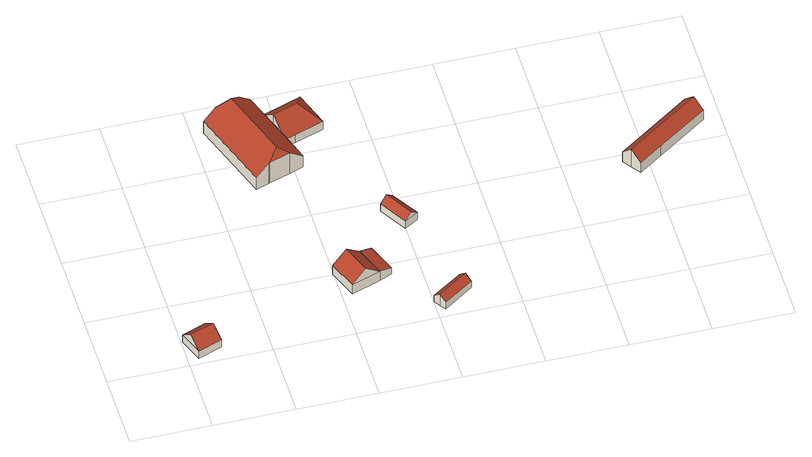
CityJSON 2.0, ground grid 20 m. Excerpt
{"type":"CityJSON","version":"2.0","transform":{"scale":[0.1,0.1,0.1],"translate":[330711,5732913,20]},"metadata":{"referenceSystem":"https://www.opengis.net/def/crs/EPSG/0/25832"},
"CityObjects":{
"building1":{"type":"Building","attributes":{"Geometrietyp2DReferenz":"3000","Gemeindeschluessel":"05170012","function":"31001_2720","roofType":"3100","measuredHeight":5.12},"address":[{"country":"Germany","locality":"Hamminkeln","thoroughfareNumber":"4","thoroughfareName":"Bislicherwald"}],"geometry":[{"type":"Solid","lod":"2","boundaries":[[[[0,1,2,3]],[[4,5,1,0]],[[6,7,5,4]],[[3,2,7,6]],[[0,8,4]],[[6,9,3]],[[3,9,8,0]],[[4,8,9,6]],[[1,5,7,2]]]],"semantics":{"surfaces":[{"type":"WallSurface"},{"type":"RoofSurface"},{"type":"GroundSurface"}],"values":[[0,0,0,0,0,0,1,1,2]]}}]},
"building2":{"type":"Building","attributes":{"Geometrietyp2DReferenz":"3000","Gemeindeschluessel":"05170012","function":"31001_2720","roofType":"3100","measuredHeight":6.05},"address":[{"country":"Germany","locality":"Hamminkeln","thoroughfareNumber":"4","thoroughfareName":"Bislicherwald"}],"geometry":[{"type":"Solid","lod":"2","boundaries":[[[[10,11,12,13]],[[14,15,11,10]],[[16,17,15,14]],[[13,12,17,16]],[[10,18,14]],[[16,19,13]],[[13,19,18,10]],[[14,18,19,16]],[[11,15,17,12]]]],"semantics":{"surfaces":[{"type":"WallSurface"},{"type":"RoofSurface"},{"type":"GroundSurface"}],"values":[[0,0,0,0,0,0,1,1,2]]}}]},
"building3":{"type":"Building","attributes":{"Geometrietyp2DReferenz":"3000","Gemeindeschluessel":"05170012","function":"31001_1010","roofType":"3300","measuredHeight":9.04},"address":[{"country":"Germany","locality":"Hamminkeln","thoroughfareNumber":"4a","thoroughfareName":"Bislicherwald"}],"geometry":[{"type":"Solid","lod":"2","boundaries":[[[[20,21,22,23]],[[24,25,21,20]],[[26,27,25,24]],[[28,29,27,26]],[[30,31,29,28]],[[32,33,31,30]],[[34,35,33,32]],[[36,37,35,34]],[[38,39,37,36]],[[40,41,39,38]],[[23,22,41,40]],[[42,32,30,28,26,24,43]],[[24,20,43]],[[43,20,23,40,38,36,34,42]],[[34,32,42]],[[21,25,27,29,31,33,35,37,39,41,22]]]],"semantics":{"surfaces":[{"type":"WallSurface"},{"type":"RoofSurface"},{"type":"GroundSurface"}],"values":[[0,0,0,0,0,0,0,0,0,0,0,1,1,1,1,2]]}}]},
"building4":{"type":"Building","attributes":{"Geometrietyp2DReferenz":"3000","Gemeindeschluessel":"05170012","function":"31001_2720","roofType":"2100","measuredHeight":3.13},"address":[{"country":"Germany","locality":"Hamminkeln","thoroughfareNumber":"4","thoroughfareName":"Bislicherwald"}],"geometry":[{"type":"Solid","lod":"2","boundaries":[[[[44,11,45,46]],[[47,12,11,44]],[[48,49,12,47]],[[46,45,49,48]],[[47,44,46,48]],[[11,12,49,45]]]],"semantics":{"surfaces":[{"type":"WallSurface"},{"type":"RoofSurface"},{"type":"GroundSurface"}],"values":[[0,0,0,0,1,2]]}}]},
"building5":{"type":"Building","attributes":{"Geometrietyp2DReferenz":"3000","Gemeindeschluessel":"05170012","function":"31001_1010","roofType":"5000","measuredHeight":6.92},"address":[{"country":"Germany","locality":"Hamminkeln","thoroughfareNumber":"4a","thoroughfareName":"Bislicherwald"}],"geometry":[{"type":"Solid","lod":"2","boundaries":[[[[50,51,52,53]],[[54,55,51,50]],[[56,57,55,54]],[[58,59,57,56]],[[60,61,59,58]],[[53,52,61,60]],[[50,53,60,58,62]],[[58,56,62]],[[56,54,50,62]],[[51,55,57,59,61,52]]]],"semantics":{"surfaces":[{"type":"WallSurface"},{"type":"RoofSurface"},{"type":"GroundSurface"}],"values":[[0,0,0,0,0,0,1,1,1,2]]}}]},
"building6":{"type":"Building","attributes":{"Geometrietyp2DReferenz":"3000","Gemeindeschluessel":"05170012","function":"31001_2723","roofType":"3100","measuredHeight":3.63},"address":[{"country":"Germany","locality":"Hamminkeln","thoroughfareNumber":"4","thoroughfareName":"Bislicherwald"}],"geometry":[{"type":"Solid","lod":"2","boundaries":[[[[63,64,65,66]],[[67,68,64,63]],[[69,70,68,67]],[[71,72,70,69]],[[73,74,72,71]],[[66,65,74,73]],[[73,71,69,66]],[[67,63,66,69]],[[64,68,70,72,74,65]]]],"semantics":{"surfaces":[{"type":"WallSurface"},{"type":"RoofSurface"},{"type":"GroundSurface"}],"values":[[0,0,0,0,0,0,1,1,2]]}}]},
"building7":{"type":"Building","attributes":{"Geometrietyp2DReferenz":"3000","Gemeindeschluessel":"05170012","function":"31001_2720","roofType":"3100","measuredHeight":4.03},"address":[{"country":"Germany","locality":"Hamminkeln","thoroughfareNumber":"4","thoroughfareName":"Bislicherwald"}],"geometry":[{"type":"Solid","lod":"2","boundaries":[[[[75,76,77,78]],[[79,80,76,75]],[[81,82,80,79]],[[78,77,82,81]],[[75,83,79]],[[81,84,78]],[[78,84,83,75]],[[79,83,84,81]],[[76,80,82,77]]]],"semantics":{"surfaces":[{"type":"WallSurface"},{"type":"RoofSurface"},{"type":"GroundSurface"}],"values":[[0,0,0,0,0,0,1,1,2]]}}]},
"building8":{"type":"Building","attributes":{"Geometrietyp2DReferenz":"3000","Gemeindeschluessel":"05170012","function":"31001_2720","roofType":"3100","measuredHeight":5.68},"address":[{"country":"Germany","locality":"Hamminkeln","thoroughfareNumber":"2","thoroughfareName":"Bislicherwald"}],"geometry":[{"type":"Solid","lod":"2","boundaries":[[[[85,86,87,88]],[[89,90,86,85]],[[91,92,90,89]],[[93,94,92,91]],[[95,96,94,93]],[[97,98,96,95]],[[99,100,98,97]],[[88,87,100,99]],[[91,89,85,88,93]],[[99,97,95,93,88]],[[86,90,92,94,96,98,100,87]]]],"semantics":{"surfaces":[{"type":"WallSurface"},{"type":"RoofSurface"},{"type":"GroundSurface"}],"values":[[0,0,0,0,0,0,0,0,1,1,2]]}}]}
},
"vertices":[
[60,93,43],[60,93,20],[0,71,20],[0,71,43],[83,31,43],[83,31,20],[23,9,43],[23,9,20],[72,62,71],[12,40,71],
[497,152,41],[497,152,12],[469,227,12],[469,227,41],[423,126,41],[423,126,12],[396,200,41],[396,200,12],[460,139,73],[433,213,73],
[385,537,86],[385,537,18],[420,549,18],[420,549,55],[331,519,85],[331,519,18],[330,518,84],[330,518,18],[297,507,55],[297,507,18],[227,717,55],[227,717,18],[258,728,82],[258,728,18],[320,749,81],[320,749,18],[350,759,55],[350,759,18],[366,712,55],[366,712,18],[396,622,56],[396,622,18],[294,722,108],[354,542,108],
[497,152,43],[528,164,12],[528,164,33],[469,227,43],[500,238,33],[500,238,12],
[381,667,86],[381,667,16],[396,622,16],[396,622,43],[366,712,43],[366,712,16],[467,747,43],[467,747,16],[497,657,43],[497,657,16],[425,632,42],[425,632,16],[443,688,86],
[600,54,31],[600,54,10],[610,39,10],[610,39,46],[675,104,31],[675,104,10],[685,90,46],[685,90,10],[695,75,31],[695,75,10],[620,24,31],[620,24,10],
[633,320,35],[633,320,12],[591,389,12],[591,389,35],[598,300,35],[598,300,12],[557,369,35],[557,369,12],[615,310,52],[574,379,52],
[1357,458,45],[1357,458,14],[1341,481,14],[1341,481,71],[1231,371,45],[1231,371,14],[1172,330,45],[1172,330,14],[1156,353,71],[1156,353,14],[1140,376,45],[1140,376,14],[1325,505,45],[1325,505,14],[1337,487,65],[1337,487,14]
]}
